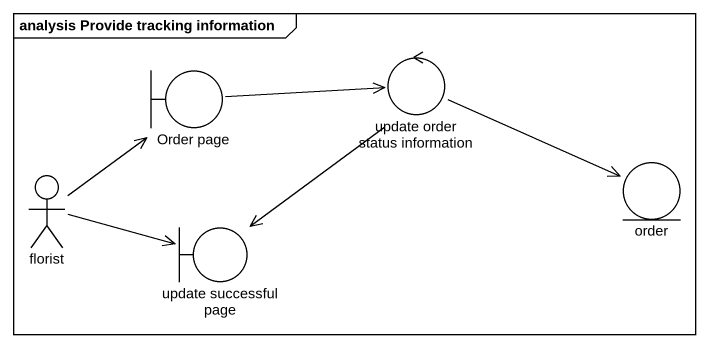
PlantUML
@startuml
mainframe analysis Provide tracking information
boundary "Order page" as Order_page
control "update order status information" as update_order_status
actor florist
entity order
boundary "update successful page" as update_successful_page
Order_page -right-> update_order_status
update_order_status -right-> order
update_order_status --> update_successful_page
florist -up-> Order_page
florist -right-> update_successful_page
@enduml
